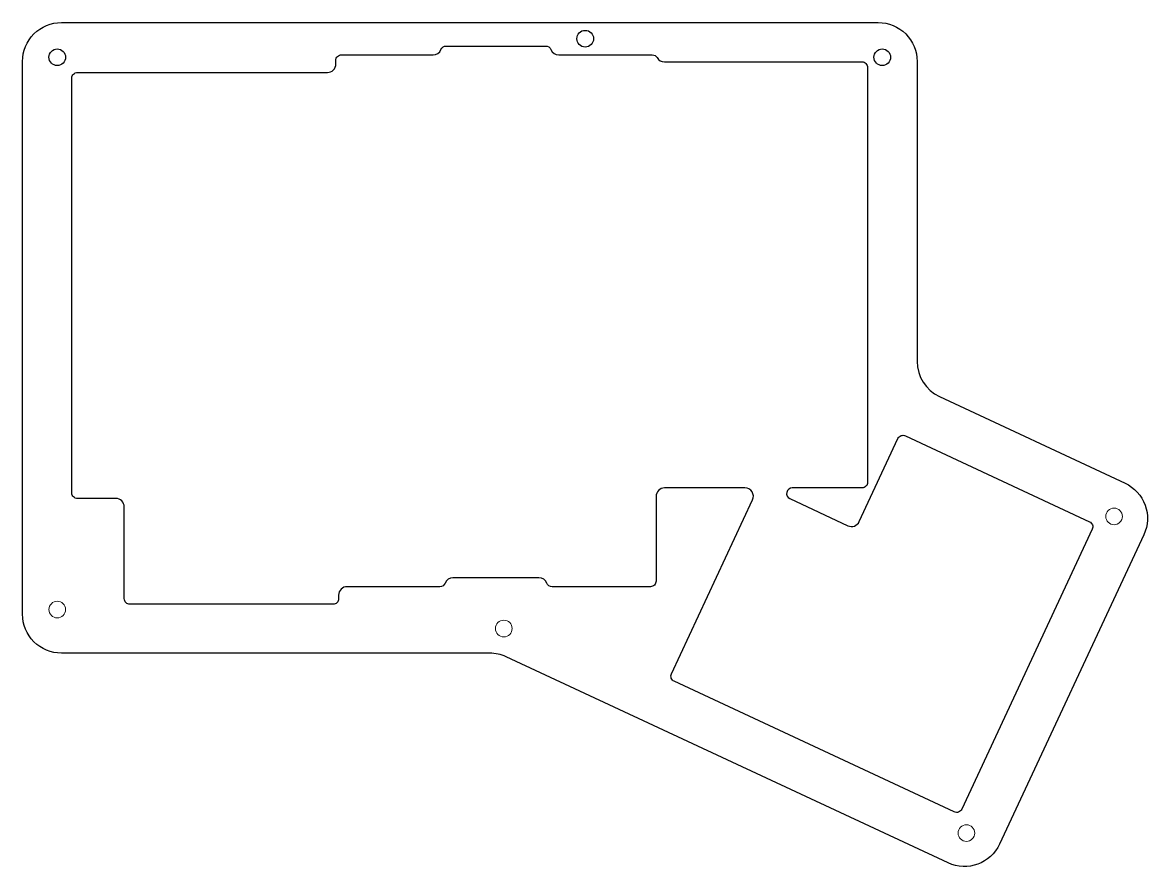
# Model space of a CAD drawing. Header units: millimetres. Extents: x 20 to 223, y 7 to 159.
import ezdxf

# ---------------------------------------------------------------- set-up
doc = ezdxf.new("R2010")
doc.units = ezdxf.units.MM
doc.header["$MEASUREMENT"] = 0
doc.layers.get('0').update_dxf_attribs({"color": 255, "lineweight": 25})

msp = doc.modelspace()

# ---------------------------------------------------------------- linework, layer by layer
at = {"color": 1}
for points in [[(20, 52.27), (20, 151.82, -0.414214), (27, 158.82), (174.09, 158.82, -0.414214), (181.09, 151.82), (181.09, 97.81, 0.291482), (185.13, 91.47), (218.54, 75.89, -0.414222), (221.92, 66.58), (195.96, 10.9, -0.414191), (186.66, 7.52), (107.09, 44.61, 0.109498), (104.13, 45.27), (27, 45.27, -0.414214)], [(136.87, 41.55), (151.47, 72.86, 0.548619), (150.09, 75.02), (135.61, 75.02, 0.414214), (134.08, 73.5), (134.08, 58.26, -0.414214), (133.07, 57.24), (115.36, 57.24, -0.305615), (114.41, 57.88, 0.305615), (113, 58.83), (97.51, 58.83, 0.305615), (96.1, 57.88, -0.305615), (95.15, 57.24), (78.46, 57.24, 0.414214), (76.93, 55.72), (76.93, 55.09, -0.414214), (75.92, 54.07), (39.34, 54.07, -0.414214), (38.33, 55.09), (38.33, 71.6, 0.414214), (36.8, 73.12), (29.89, 73.12, -0.414214), (28.89, 74.12), (28.89, 148.83, -0.414214), (29.89, 149.83), (74.9, 149.83, 0.414214), (76.43, 151.35), (76.43, 151.99, -0.414214), (77.44, 153), (93.95, 153, 0.305615), (95.36, 153.95, -0.305615), (96.31, 154.59), (114.2, 154.59, -0.305615), (115.15, 153.95, 0.305615), (116.56, 153), (133.41, 153, -0.267949), (134.29, 152.49, 0.267949), (135.61, 151.73), (171.17, 151.73, -0.414214), (172.18, 150.72), (172.18, 76.04, -0.414214), (171.17, 75.02), (158.61, 75.02, 0.802585), (158.18, 73.09), (168.64, 68.21, 0.414214), (170.67, 68.95), (177.64, 83.91, -0.414214), (178.99, 84.4), (212.14, 68.94, -0.414214), (212.63, 67.59), (189.13, 17.18, -0.414214), (187.78, 16.69), (137.36, 40.2, -0.414214)]]:
    msp.add_lwpolyline(points, format="xyb", close=True, dxfattribs=at)
for centre in [(121.33, 155.91), (121.33, 155.91), (26.26, 152.56), (26.26, 152.56), (174.82, 152.56), (174.82, 152.56)]:
    msp.add_circle(centre, 1.5, dxfattribs=at)
at = {"color": 1, "linetype": 'Continuous', "lineweight": 0}
for centre in [(216.56, 69.9), (26.26, 53.12), (106.67, 49.71), (189.97, 12.88)]:
    msp.add_circle(centre, 1.5, dxfattribs=at)

doc.saveas('drawing.dxf')
